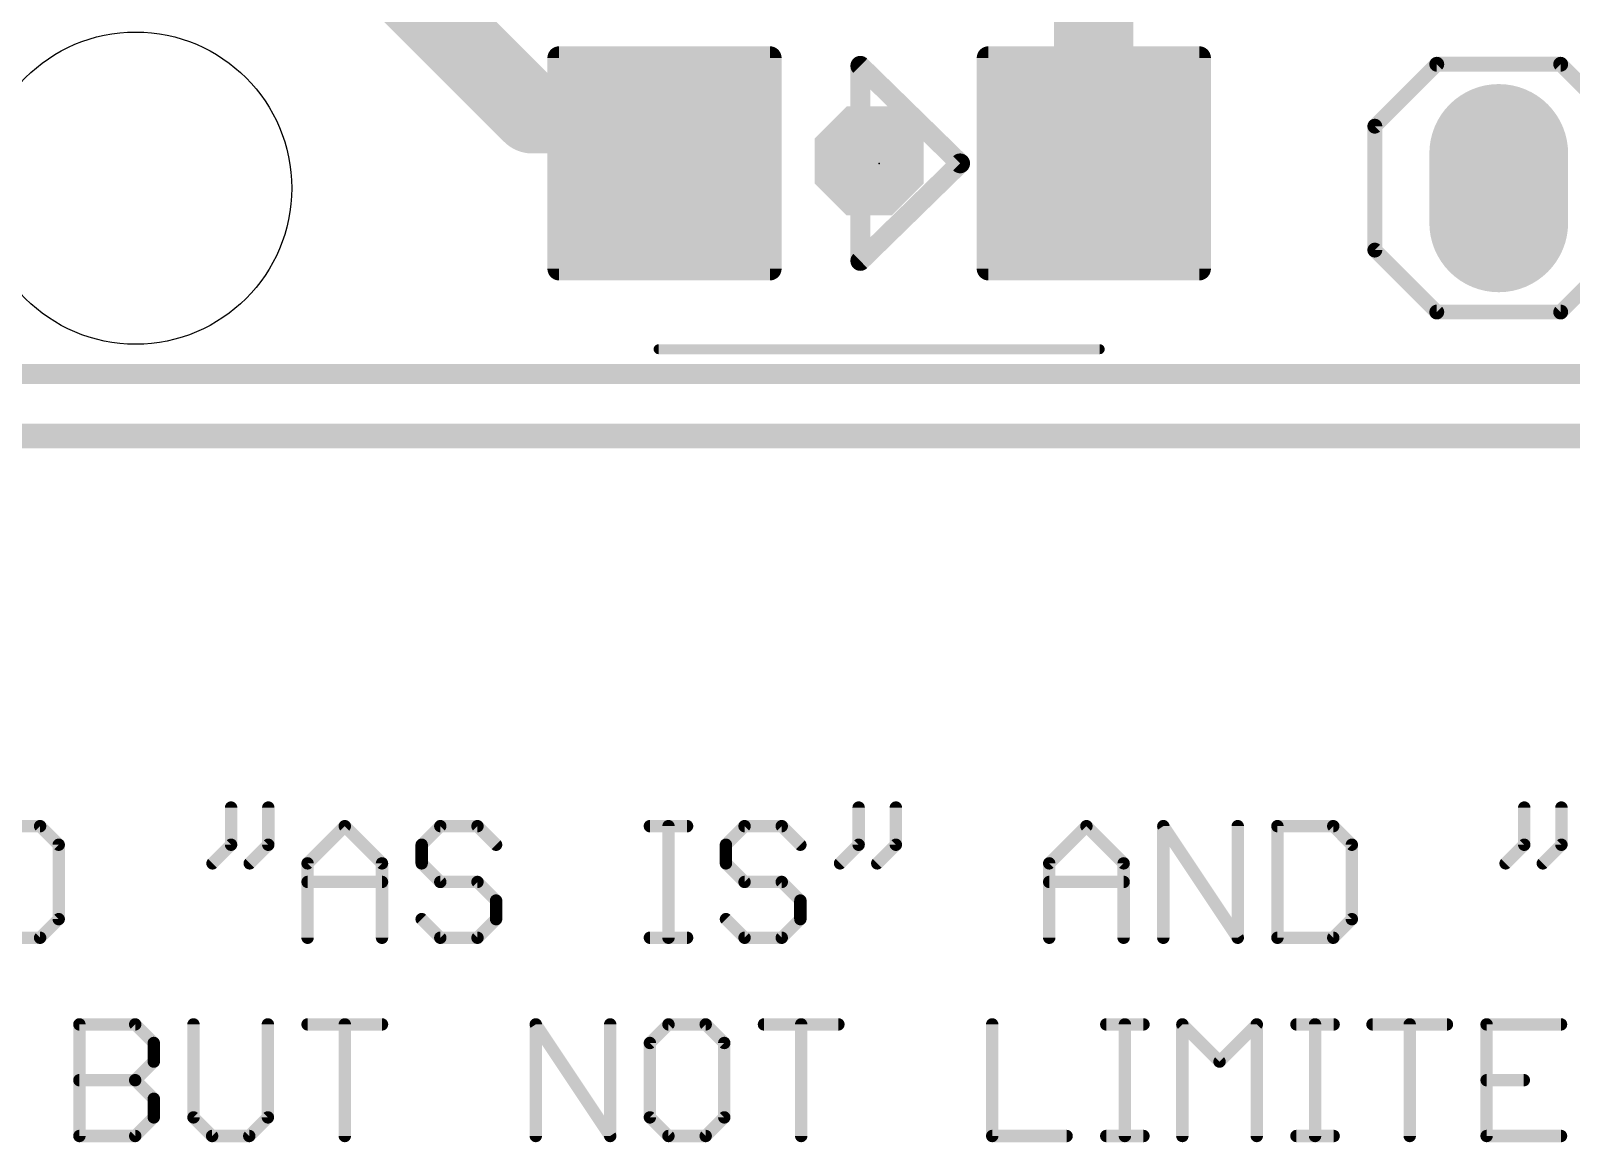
# Model space of a CAD drawing. Extents: x -20 to 130, y -23 to 56.
# Drawn here: x 12.9 to 28.68, y -7.24 to 4.15 of the extents above; entities that cross this region are included whole.
import ezdxf

# ---------------------------------------------------------------- set-up
doc = ezdxf.new("R2010")
doc.units = 0
for name, color, linetype in [('1', 22, 'CONTINUOUS'), ('16', 175, 'CONTINUOUS'), ('17', 82, 'CONTINUOUS'), ('18', 2, 'CONTINUOUS'), ('20', 7, 'CONTINUOUS'), ('21', 253, 'CONTINUOUS'), ('23', 7, 'CONTINUOUS')]:
    doc.layers.add(name, color=color, linetype=linetype)

# ---------------------------------------------------------------- blocks, each defined once
blk = doc.blocks.new('RECT384000X384000R10')
at = {"const_width": 0.12}
blk.add_lwpolyline([(1.14, -1.08), (1.14, 1.08, 0.4142), (1.08, 1.14), (-1.08, 1.14, 0.4142), (-1.14, 1.08), (-1.14, -1.08, 0.4142), (-1.08, -1.14), (1.08, -1.14, 0.4142)], format="xyb", close=True, dxfattribs=at)
blk.add_solid([(-1.1054, -1.1054), (1.1054, -1.1054), (-1.1054, 1.1054), (1.1054, 1.1054)])
blk = doc.blocks.new('LONGP50')
at = {"const_width": 1}
blk.add_lwpolyline([(-0.25, 0), (0.25, 0)], dxfattribs=at)
at = {"const_width": 0.5}
for points in [[(-0.25, 0.25, 1), (-0.25, -0.25)], [(0.25, -0.25, 1), (0.25, 0.25)]]:
    blk.add_lwpolyline(points, format="xyb", dxfattribs=at)
blk = doc.blocks.new('OCTAGONV')
at = {"const_width": 0.5}
blk.add_lwpolyline([(-0.25, -0.1036), (-0.25, 0.1036), (-0.1036, 0.25), (0.1036, 0.25), (0.25, 0.1036), (0.25, -0.1036), (0.1036, -0.25), (-0.1036, -0.25), (-0.25, -0.1036), (-0.25, 0.1036)], dxfattribs=at)

msp = doc.modelspace()

# ---------------------------------------------------------------- linework, layer by layer
at = {"layer": '1'}
for points, const_width in [([(23.79, 9.807), (23.79, 2.794)], 0.8128), ([(13.716, 7.62), (18.034, 3.302)], 0.8128), ([(18.034, 3.302), (18.882, 3.302)], 0.8128), ([(18.882, 3.302), (19.39, 2.794)], 0.8128), ([(67.945, 0.635), (0.635, 0.635)], 0.2032), ([(14.9482, -3.8089), (14.9482, -4.1902)], 0.127), ([(15.3295, -3.8089), (15.3295, -4.1902)], 0.127), ([(21.3798, -3.8089), (21.3798, -4.1902)], 0.127), ([(21.7612, -3.8089), (21.7612, -4.1902)], 0.127), ([(28.2013, -3.8089), (28.2013, -4.1902)], 0.127), ([(28.5827, -3.8089), (28.5827, -4.1902)], 0.127), ([(12.9907, -3.9995), (12.4187, -3.9995)], 0.127), ([(13.1814, -4.1902), (12.9907, -3.9995)], 0.127), ([(15.732, -4.3809), (16.1133, -3.9995)], 0.127), ([(16.1133, -3.9995), (16.4947, -4.3809)], 0.127), ([(17.0921, -3.9995), (16.9014, -4.1902)], 0.127), ([(17.4734, -3.9995), (17.0921, -3.9995)], 0.127), ([(17.664, -4.1902), (17.4734, -3.9995)], 0.127), ([(19.2402, -3.9995), (19.6215, -3.9995)], 0.127), ([(19.4309, -5.1435), (19.4309, -3.9995)], 0.127), ([(20.2105, -3.9995), (20.0198, -4.1902)], 0.127), ([(20.5918, -3.9995), (20.2105, -3.9995)], 0.127), ([(20.7824, -4.1902), (20.5918, -3.9995)], 0.127), ([(23.3331, -4.3809), (23.7144, -3.9995)], 0.127), ([(23.7144, -3.9995), (24.0957, -4.3809)], 0.127), ([(24.5025, -5.1435), (24.5025, -3.9995)], 0.127), ([(24.5025, -3.9995), (25.2651, -5.1435)], 0.127), ([(25.2651, -5.1435), (25.2651, -3.9995)], 0.127), ([(25.6719, -3.9995), (25.6719, -5.1435)], 0.127), ([(26.2439, -3.9995), (25.6719, -3.9995)], 0.127), ([(26.4345, -4.1902), (26.2439, -3.9995)], 0.127), ([(13.1814, -4.9528), (13.1814, -4.1902)], 0.127), ([(14.9482, -4.1902), (14.7575, -4.3809)], 0.127), ([(15.3295, -4.1902), (15.1388, -4.3809)], 0.127), ([(16.9014, -4.1902), (16.9014, -4.3809)], 0.127), ([(20.0198, -4.1902), (20.0198, -4.3809)], 0.127), ([(21.3798, -4.1902), (21.1892, -4.3809)], 0.127), ([(21.7612, -4.1902), (21.5705, -4.3809)], 0.127), ([(26.4345, -4.9528), (26.4345, -4.1902)], 0.127), ([(28.2013, -4.1902), (28.0107, -4.3809)], 0.127), ([(28.5827, -4.1902), (28.392, -4.3809)], 0.127), ([(15.732, -5.1435), (15.732, -4.3809)], 0.127), ([(16.4947, -4.3809), (16.4947, -5.1435)], 0.127), ([(16.9014, -4.3809), (17.0921, -4.5715)], 0.127), ([(20.0198, -4.3809), (20.2105, -4.5715)], 0.127), ([(23.3331, -5.1435), (23.3331, -4.3809)], 0.127), ([(24.0957, -4.3809), (24.0957, -5.1435)], 0.127), ([(15.732, -4.5715), (16.4947, -4.5715)], 0.127), ([(17.0921, -4.5715), (17.4734, -4.5715)], 0.127), ([(17.4734, -4.5715), (17.664, -4.7622)], 0.127), ([(20.2105, -4.5715), (20.5918, -4.5715)], 0.127), ([(20.5918, -4.5715), (20.7824, -4.7622)], 0.127), ([(23.3331, -4.5715), (24.0957, -4.5715)], 0.127), ([(17.664, -4.7622), (17.664, -4.9528)], 0.127), ([(20.7824, -4.7622), (20.7824, -4.9528)], 0.127), ([(12.9907, -5.1435), (13.1814, -4.9528)], 0.127), ([(17.0921, -5.1435), (16.9014, -4.9528)], 0.127), ([(17.664, -4.9528), (17.4734, -5.1435)], 0.127), ([(20.2105, -5.1435), (20.0198, -4.9528)], 0.127), ([(20.7824, -4.9528), (20.5918, -5.1435)], 0.127), ([(26.2439, -5.1435), (26.4345, -4.9528)], 0.127), ([(12.4187, -5.1435), (12.9907, -5.1435)], 0.127), ([(17.4734, -5.1435), (17.0921, -5.1435)], 0.127), ([(19.2402, -5.1435), (19.6215, -5.1435)], 0.127), ([(20.5918, -5.1435), (20.2105, -5.1435)], 0.127), ([(25.6719, -5.1435), (26.2439, -5.1435)], 0.127), ([(13.3932, -7.1755), (13.3932, -6.0315)], 0.127), ([(13.3932, -6.0315), (13.9652, -6.0315)], 0.127), ([(13.9652, -6.0315), (14.1559, -6.2222)], 0.127), ([(14.5626, -6.0315), (14.5626, -6.9848)], 0.127), ([(15.3253, -6.9848), (15.3253, -6.0315)], 0.127), ([(15.732, -6.0315), (16.4947, -6.0315)], 0.127), ([(16.1133, -7.1755), (16.1133, -6.0315)], 0.127), ([(18.0708, -7.1755), (18.0708, -6.0315)], 0.127), ([(18.0708, -6.0315), (18.8334, -7.1755)], 0.127), ([(18.8334, -7.1755), (18.8334, -6.0315)], 0.127), ([(19.4309, -6.0315), (19.2402, -6.2222)], 0.127), ([(19.8122, -6.0315), (19.4309, -6.0315)], 0.127), ([(20.0028, -6.2222), (19.8122, -6.0315)], 0.127), ([(20.4096, -6.0315), (21.1722, -6.0315)], 0.127), ([(20.7909, -7.1755), (20.7909, -6.0315)], 0.127), ([(22.7484, -6.0315), (22.7484, -7.1755)], 0.127), ([(23.9178, -6.0315), (24.2991, -6.0315)], 0.127), ([(24.1084, -7.1755), (24.1084, -6.0315)], 0.127), ([(24.6974, -7.1755), (24.6974, -6.0315)], 0.127), ([(24.6974, -6.0315), (25.0787, -6.4129)], 0.127), ([(25.0787, -6.4129), (25.46, -6.0315)], 0.127), ([(25.46, -6.0315), (25.46, -7.1755)], 0.127), ([(25.8668, -6.0315), (26.2481, -6.0315)], 0.127), ([(26.0574, -7.1755), (26.0574, -6.0315)], 0.127), ([(26.6464, -6.0315), (27.409, -6.0315)], 0.127), ([(27.0277, -7.1755), (27.0277, -6.0315)], 0.127), ([(28.5784, -6.0315), (27.8158, -6.0315)], 0.127), ([(27.8158, -6.0315), (27.8158, -7.1755)], 0.127), ([(14.1559, -6.2222), (14.1559, -6.4129)], 0.127), ([(19.2402, -6.2222), (19.2402, -6.9848)], 0.127), ([(20.0028, -6.9848), (20.0028, -6.2222)], 0.127), ([(14.1559, -6.4129), (13.9652, -6.6035)], 0.127), ([(13.3932, -6.6035), (13.9652, -6.6035)], 0.127), ([(13.9652, -6.6035), (14.1559, -6.7942)], 0.127), ([(27.8158, -6.6035), (28.1971, -6.6035)], 0.127), ([(14.1559, -6.7942), (14.1559, -6.9848)], 0.127), ([(14.1559, -6.9848), (13.9652, -7.1755)], 0.127), ([(14.5626, -6.9848), (14.7533, -7.1755)], 0.127), ([(15.1346, -7.1755), (15.3253, -6.9848)], 0.127), ([(19.2402, -6.9848), (19.4309, -7.1755)], 0.127), ([(19.8122, -7.1755), (20.0028, -6.9848)], 0.127), ([(13.9652, -7.1755), (13.3932, -7.1755)], 0.127), ([(14.7533, -7.1755), (15.1346, -7.1755)], 0.127), ([(19.4309, -7.1755), (19.8122, -7.1755)], 0.127), ([(22.7484, -7.1755), (23.511, -7.1755)], 0.127), ([(23.9178, -7.1755), (24.2991, -7.1755)], 0.127), ([(25.8668, -7.1755), (26.2481, -7.1755)], 0.127), ([(27.8158, -7.1755), (28.5784, -7.1755)], 0.127)]:
    msp.add_lwpolyline(points, dxfattribs=dict(at, const_width=const_width))
for points, const_width in [([(18.034, 3.5052, 1), (18.034, 3.0988)], 0.4064), ([(17.8903, 3.1583, 1), (18.1777, 3.4457)], 0.4064), ([(19.0257, 3.4457, 1), (18.7383, 3.1583)], 0.4064), ([(18.882, 3.0988, 1), (18.882, 3.5052)], 0.4064), ([(19.2463, 2.6503, 1), (19.5337, 2.9377)], 0.4064), ([(23.5868, 2.794, 1), (23.9932, 2.794)], 0.4064), ([(14.9799, -3.8089, 1), (14.9164, -3.8089)], 0.0635), ([(15.3612, -3.8089, 1), (15.2977, -3.8089)], 0.0635), ([(21.4116, -3.8089, 1), (21.3481, -3.8089)], 0.0635), ([(21.7929, -3.8089, 1), (21.7294, -3.8089)], 0.0635), ([(28.2331, -3.8089, 1), (28.1696, -3.8089)], 0.0635), ([(28.6144, -3.8089, 1), (28.5509, -3.8089)], 0.0635), ([(13.0131, -3.9771, 1), (12.9682, -4.022)], 0.0635), ([(12.9907, -4.0313, 1), (12.9907, -3.9678)], 0.0635), ([(16.1358, -3.9771, 1), (16.0909, -4.022)], 0.0635), ([(16.1358, -4.022, 1), (16.0909, -3.9771)], 0.0635), ([(17.0921, -3.9678, 1), (17.0921, -4.0313)], 0.0635), ([(17.1145, -4.022, 1), (17.0696, -3.9771)], 0.0635), ([(17.4958, -3.9771, 1), (17.4509, -4.022)], 0.0635), ([(17.4734, -4.0313, 1), (17.4734, -3.9678)], 0.0635), ([(19.2402, -3.9678, 1), (19.2402, -4.0313)], 0.0635), ([(19.4626, -3.9995, 1), (19.3991, -3.9995)], 0.0635), ([(19.6215, -4.0313, 1), (19.6215, -3.9678)], 0.0635), ([(20.2105, -3.9678, 1), (20.2105, -4.0313)], 0.0635), ([(20.2329, -4.022, 1), (20.188, -3.9771)], 0.0635), ([(20.6142, -3.9771, 1), (20.5693, -4.022)], 0.0635), ([(20.5918, -4.0313, 1), (20.5918, -3.9678)], 0.0635), ([(23.7369, -3.9771, 1), (23.692, -4.022)], 0.0635), ([(23.7369, -4.022, 1), (23.692, -3.9771)], 0.0635), ([(24.5342, -3.9995, 1), (24.4707, -3.9995)], 0.0635), ([(24.5289, -3.9819, 1), (24.4761, -4.0171)], 0.0635), ([(25.2969, -3.9995, 1), (25.2334, -3.9995)], 0.0635), ([(25.7036, -3.9995, 1), (25.6401, -3.9995)], 0.0635), ([(25.6719, -3.9678, 1), (25.6719, -4.0313)], 0.0635), ([(26.2663, -3.9771, 1), (26.2214, -4.022)], 0.0635), ([(26.2439, -4.0313, 1), (26.2439, -3.9678)], 0.0635), ([(13.2131, -4.1902, 1), (13.1496, -4.1902)], 0.0635), ([(13.1589, -4.2126, 1), (13.2038, -4.1677)], 0.0635), ([(14.9164, -4.1902, 1), (14.9799, -4.1902)], 0.0635), ([(14.9706, -4.2126, 1), (14.9257, -4.1677)], 0.0635), ([(15.2977, -4.1902, 1), (15.3612, -4.1902)], 0.0635), ([(15.3519, -4.2126, 1), (15.307, -4.1677)], 0.0635), ([(16.9331, -4.1902, 1), (16.8696, -4.1902)], 0.0635), ([(16.8789, -4.1677, 1), (16.9238, -4.2126)], 0.0635), ([(17.6416, -4.2126, 1), (17.6865, -4.1677)], 0.0635), ([(20.0515, -4.1902, 1), (19.988, -4.1902)], 0.0635), ([(19.9973, -4.1677, 1), (20.0422, -4.2126)], 0.0635), ([(20.76, -4.2126, 1), (20.8049, -4.1677)], 0.0635), ([(21.3481, -4.1902, 1), (21.4116, -4.1902)], 0.0635), ([(21.4023, -4.2126, 1), (21.3574, -4.1677)], 0.0635), ([(21.7294, -4.1902, 1), (21.7929, -4.1902)], 0.0635), ([(21.7836, -4.2126, 1), (21.7387, -4.1677)], 0.0635), ([(26.4663, -4.1902, 1), (26.4028, -4.1902)], 0.0635), ([(26.4121, -4.2126, 1), (26.457, -4.1677)], 0.0635), ([(28.1696, -4.1902, 1), (28.2331, -4.1902)], 0.0635), ([(28.2238, -4.2126, 1), (28.1789, -4.1677)], 0.0635), ([(28.5509, -4.1902, 1), (28.6144, -4.1902)], 0.0635), ([(28.6051, -4.2126, 1), (28.5602, -4.1677)], 0.0635), ([(14.7351, -4.3584, 1), (14.78, -4.4033)], 0.0635), ([(15.1164, -4.3584, 1), (15.1613, -4.4033)], 0.0635), ([(15.7095, -4.3584, 1), (15.7545, -4.4033)], 0.0635), ([(15.7638, -4.3809, 1), (15.7003, -4.3809)], 0.0635), ([(16.5264, -4.3809, 1), (16.4629, -4.3809)], 0.0635), ([(16.4722, -4.4033, 1), (16.5171, -4.3584)], 0.0635), ([(16.8696, -4.3809, 1), (16.9331, -4.3809)], 0.0635), ([(16.9238, -4.3584, 1), (16.8789, -4.4033)], 0.0635), ([(20.0422, -4.3584, 1), (19.9973, -4.4033)], 0.0635), ([(19.988, -4.3809, 1), (20.0515, -4.3809)], 0.0635), ([(21.1667, -4.3584, 1), (21.2116, -4.4033)], 0.0635), ([(21.5481, -4.3584, 1), (21.593, -4.4033)], 0.0635), ([(23.3648, -4.3809, 1), (23.3013, -4.3809)], 0.0635), ([(23.3106, -4.3584, 1), (23.3555, -4.4033)], 0.0635), ([(24.1275, -4.3809, 1), (24.064, -4.3809)], 0.0635), ([(24.0733, -4.4033, 1), (24.1182, -4.3584)], 0.0635), ([(27.9882, -4.3584, 1), (28.0331, -4.4033)], 0.0635), ([(28.3695, -4.3584, 1), (28.4144, -4.4033)], 0.0635), ([(15.732, -4.5398, 1), (15.732, -4.6033)], 0.0635), ([(16.4947, -4.6033, 1), (16.4947, -4.5398)], 0.0635), ([(17.0921, -4.5398, 1), (17.0921, -4.6033)], 0.0635), ([(17.0696, -4.594, 1), (17.1145, -4.5491)], 0.0635), ([(17.4958, -4.5491, 1), (17.4509, -4.594)], 0.0635), ([(17.4734, -4.6033, 1), (17.4734, -4.5398)], 0.0635), ([(20.2105, -4.5398, 1), (20.2105, -4.6033)], 0.0635), ([(20.188, -4.594, 1), (20.2329, -4.5491)], 0.0635), ([(20.6142, -4.5491, 1), (20.5693, -4.594)], 0.0635), ([(20.5918, -4.6033, 1), (20.5918, -4.5398)], 0.0635), ([(23.3331, -4.5398, 1), (23.3331, -4.6033)], 0.0635), ([(24.0957, -4.6033, 1), (24.0957, -4.5398)], 0.0635), ([(17.6958, -4.7622, 1), (17.6323, -4.7622)], 0.0635), ([(17.6416, -4.7846, 1), (17.6865, -4.7397)], 0.0635), ([(20.8142, -4.7622, 1), (20.7507, -4.7622)], 0.0635), ([(20.76, -4.7846, 1), (20.8049, -4.7397)], 0.0635), ([(13.2038, -4.9753, 1), (13.1589, -4.9304)], 0.0635), ([(16.9238, -4.9304, 1), (16.8789, -4.9753)], 0.0635), ([(17.6865, -4.9753, 1), (17.6416, -4.9304)], 0.0635), ([(20.0422, -4.9304, 1), (19.9973, -4.9753)], 0.0635), ([(20.8049, -4.9753, 1), (20.76, -4.9304)], 0.0635), ([(26.457, -4.9753, 1), (26.4121, -4.9304)], 0.0635), ([(13.1496, -4.9528, 1), (13.2131, -4.9528)], 0.0635), ([(17.6323, -4.9528, 1), (17.6958, -4.9528)], 0.0635), ([(20.7507, -4.9528, 1), (20.8142, -4.9528)], 0.0635), ([(26.4028, -4.9528, 1), (26.4663, -4.9528)], 0.0635), ([(12.9682, -5.121, 1), (13.0131, -5.166)], 0.0635), ([(12.9907, -5.1753, 1), (12.9907, -5.1118)], 0.0635), ([(15.7003, -5.1435, 1), (15.7638, -5.1435)], 0.0635), ([(16.4629, -5.1435, 1), (16.5264, -5.1435)], 0.0635), ([(17.0921, -5.1118, 1), (17.0921, -5.1753)], 0.0635), ([(17.0696, -5.166, 1), (17.1145, -5.121)], 0.0635), ([(17.4509, -5.121, 1), (17.4958, -5.166)], 0.0635), ([(17.4734, -5.1753, 1), (17.4734, -5.1118)], 0.0635), ([(19.2402, -5.1118, 1), (19.2402, -5.1753)], 0.0635), ([(19.3991, -5.1435, 1), (19.4626, -5.1435)], 0.0635), ([(19.6215, -5.1753, 1), (19.6215, -5.1118)], 0.0635), ([(20.2105, -5.1118, 1), (20.2105, -5.1753)], 0.0635), ([(20.188, -5.166, 1), (20.2329, -5.121)], 0.0635), ([(20.5693, -5.121, 1), (20.6142, -5.166)], 0.0635), ([(20.5918, -5.1753, 1), (20.5918, -5.1118)], 0.0635), ([(23.3013, -5.1435, 1), (23.3648, -5.1435)], 0.0635), ([(24.064, -5.1435, 1), (24.1275, -5.1435)], 0.0635), ([(24.4707, -5.1435, 1), (24.5342, -5.1435)], 0.0635), ([(25.2334, -5.1435, 1), (25.2969, -5.1435)], 0.0635), ([(25.2387, -5.1611, 1), (25.2915, -5.1259)], 0.0635), ([(25.6401, -5.1435, 1), (25.7036, -5.1435)], 0.0635), ([(25.6719, -5.1118, 1), (25.6719, -5.1753)], 0.0635), ([(26.2214, -5.121, 1), (26.2663, -5.166)], 0.0635), ([(26.2439, -5.1753, 1), (26.2439, -5.1118)], 0.0635), ([(13.425, -6.0315, 1), (13.3615, -6.0315)], 0.0635), ([(13.3932, -5.9998, 1), (13.3932, -6.0633)], 0.0635), ([(13.9876, -6.0091, 1), (13.9427, -6.054)], 0.0635), ([(13.9652, -6.0633, 1), (13.9652, -5.9998)], 0.0635), ([(14.5944, -6.0315, 1), (14.5309, -6.0315)], 0.0635), ([(15.357, -6.0315, 1), (15.2935, -6.0315)], 0.0635), ([(15.732, -5.9998, 1), (15.732, -6.0633)], 0.0635), ([(16.1451, -6.0315, 1), (16.0816, -6.0315)], 0.0635), ([(16.4947, -6.0633, 1), (16.4947, -5.9998)], 0.0635), ([(18.1025, -6.0315, 1), (18.039, -6.0315)], 0.0635), ([(18.0972, -6.0139, 1), (18.0444, -6.0491)], 0.0635), ([(18.8652, -6.0315, 1), (18.8017, -6.0315)], 0.0635), ([(19.4309, -5.9998, 1), (19.4309, -6.0633)], 0.0635), ([(19.4533, -6.054, 1), (19.4084, -6.0091)], 0.0635), ([(19.8346, -6.0091, 1), (19.7897, -6.054)], 0.0635), ([(19.8122, -6.0633, 1), (19.8122, -5.9998)], 0.0635), ([(20.4096, -5.9998, 1), (20.4096, -6.0633)], 0.0635), ([(20.8227, -6.0315, 1), (20.7592, -6.0315)], 0.0635), ([(21.1722, -6.0633, 1), (21.1722, -5.9998)], 0.0635), ([(22.7801, -6.0315, 1), (22.7166, -6.0315)], 0.0635), ([(23.9178, -5.9998, 1), (23.9178, -6.0633)], 0.0635), ([(24.1402, -6.0315, 1), (24.0767, -6.0315)], 0.0635), ([(24.2991, -6.0633, 1), (24.2991, -5.9998)], 0.0635), ([(24.7291, -6.0315, 1), (24.6656, -6.0315)], 0.0635), ([(24.7198, -6.0091, 1), (24.6749, -6.054)], 0.0635), ([(25.4918, -6.0315, 1), (25.4283, -6.0315)], 0.0635), ([(25.4825, -6.054, 1), (25.4376, -6.0091)], 0.0635), ([(25.8668, -5.9998, 1), (25.8668, -6.0633)], 0.0635), ([(26.0892, -6.0315, 1), (26.0257, -6.0315)], 0.0635), ([(26.2481, -6.0633, 1), (26.2481, -5.9998)], 0.0635), ([(26.6464, -5.9998, 1), (26.6464, -6.0633)], 0.0635), ([(27.0594, -6.0315, 1), (26.9959, -6.0315)], 0.0635), ([(27.409, -6.0633, 1), (27.409, -5.9998)], 0.0635), ([(27.8158, -5.9998, 1), (27.8158, -6.0633)], 0.0635), ([(27.8475, -6.0315, 1), (27.784, -6.0315)], 0.0635), ([(28.5784, -6.0633, 1), (28.5784, -5.9998)], 0.0635), ([(14.1876, -6.2222, 1), (14.1241, -6.2222)], 0.0635), ([(14.1334, -6.2446, 1), (14.1783, -6.1997)], 0.0635), ([(19.2719, -6.2222, 1), (19.2084, -6.2222)], 0.0635), ([(19.2177, -6.1997, 1), (19.2626, -6.2446)], 0.0635), ([(20.0346, -6.2222, 1), (19.9711, -6.2222)], 0.0635), ([(19.9804, -6.2446, 1), (20.0253, -6.1997)], 0.0635), ([(14.1241, -6.4129, 1), (14.1876, -6.4129)], 0.0635), ([(14.1783, -6.4353, 1), (14.1334, -6.3904)], 0.0635), ([(25.0562, -6.3904, 1), (25.1012, -6.4353)], 0.0635), ([(25.0562, -6.4353, 1), (25.1012, -6.3904)], 0.0635), ([(13.3932, -6.5718, 1), (13.3932, -6.6353)], 0.0635), ([(13.9876, -6.5811, 1), (13.9427, -6.626)], 0.0635), ([(13.9427, -6.5811, 1), (13.9876, -6.626)], 0.0635), ([(13.9652, -6.6353, 1), (13.9652, -6.5718)], 0.0635), ([(27.8158, -6.5718, 1), (27.8158, -6.6353)], 0.0635), ([(28.1971, -6.6353, 1), (28.1971, -6.5718)], 0.0635), ([(14.1876, -6.7942, 1), (14.1241, -6.7942)], 0.0635), ([(14.1334, -6.8166, 1), (14.1783, -6.7717)], 0.0635), ([(14.1783, -7.0073, 1), (14.1334, -6.9624)], 0.0635), ([(14.5851, -6.9624, 1), (14.5402, -7.0073)], 0.0635), ([(15.3477, -7.0073, 1), (15.3028, -6.9624)], 0.0635), ([(19.2626, -6.9624, 1), (19.2177, -7.0073)], 0.0635), ([(20.0253, -7.0073, 1), (19.9804, -6.9624)], 0.0635), ([(14.1241, -6.9848, 1), (14.1876, -6.9848)], 0.0635), ([(14.5309, -6.9848, 1), (14.5944, -6.9848)], 0.0635), ([(15.2935, -6.9848, 1), (15.357, -6.9848)], 0.0635), ([(19.2084, -6.9848, 1), (19.2719, -6.9848)], 0.0635), ([(19.9711, -6.9848, 1), (20.0346, -6.9848)], 0.0635), ([(13.3932, -7.1438, 1), (13.3932, -7.2073)], 0.0635), ([(13.3615, -7.1755, 1), (13.425, -7.1755)], 0.0635), ([(13.9427, -7.153, 1), (13.9876, -7.198)], 0.0635), ([(13.9652, -7.2073, 1), (13.9652, -7.1438)], 0.0635), ([(14.7533, -7.1438, 1), (14.7533, -7.2073)], 0.0635), ([(14.7308, -7.198, 1), (14.7757, -7.153)], 0.0635), ([(15.1121, -7.153, 1), (15.157, -7.198)], 0.0635), ([(15.1346, -7.2073, 1), (15.1346, -7.1438)], 0.0635), ([(16.0816, -7.1755, 1), (16.1451, -7.1755)], 0.0635), ([(18.039, -7.1755, 1), (18.1025, -7.1755)], 0.0635), ([(18.8017, -7.1755, 1), (18.8652, -7.1755)], 0.0635), ([(18.807, -7.1931, 1), (18.8599, -7.1579)], 0.0635), ([(19.4309, -7.1438, 1), (19.4309, -7.2073)], 0.0635), ([(19.4084, -7.198, 1), (19.4533, -7.153)], 0.0635), ([(19.7897, -7.153, 1), (19.8346, -7.198)], 0.0635), ([(19.8122, -7.2073, 1), (19.8122, -7.1438)], 0.0635), ([(20.7592, -7.1755, 1), (20.8227, -7.1755)], 0.0635), ([(22.7484, -7.1438, 1), (22.7484, -7.2073)], 0.0635), ([(22.7166, -7.1755, 1), (22.7801, -7.1755)], 0.0635), ([(23.511, -7.2073, 1), (23.511, -7.1438)], 0.0635), ([(23.9178, -7.1438, 1), (23.9178, -7.2073)], 0.0635), ([(24.0767, -7.1755, 1), (24.1402, -7.1755)], 0.0635), ([(24.2991, -7.2073, 1), (24.2991, -7.1438)], 0.0635), ([(24.6656, -7.1755, 1), (24.7291, -7.1755)], 0.0635), ([(25.4283, -7.1755, 1), (25.4918, -7.1755)], 0.0635), ([(25.8668, -7.1438, 1), (25.8668, -7.2073)], 0.0635), ([(26.0257, -7.1755, 1), (26.0892, -7.1755)], 0.0635), ([(26.2481, -7.2073, 1), (26.2481, -7.1438)], 0.0635), ([(26.9959, -7.1755, 1), (27.0594, -7.1755)], 0.0635), ([(27.8158, -7.1438, 1), (27.8158, -7.2073)], 0.0635), ([(27.784, -7.1755, 1), (27.8475, -7.1755)], 0.0635), ([(28.5784, -7.2073, 1), (28.5784, -7.1438)], 0.0635)]:
    msp.add_lwpolyline(points, format="xyb", dxfattribs=dict(at, const_width=const_width))
at = {"layer": '16', "const_width": 0.2032}
msp.add_lwpolyline([(67.945, 0.635), (0.889, 0.635)], dxfattribs=at)
at = {"layer": '20', "const_width": 0.254}
msp.add_lwpolyline([(65.04, 0), (1, 0)], dxfattribs=at)
at = {"layer": '20'}
msp.add_circle((13.97, 2.54), 1.6, dxfattribs=at)
at = {"layer": '21'}
for points, const_width in [([(22.42, 2.794), (21.397, 3.794)], 0.2032), ([(21.397, 3.794), (21.397, 1.794)], 0.2032), ([(27.305, 3.81), (26.67, 3.175)], 0.1524), ([(27.305, 3.81), (28.575, 3.81)], 0.1524), ([(28.575, 3.81), (29.21, 3.175)], 0.1524), ([(26.67, 3.175), (26.67, 1.905)], 0.1524), ([(21.397, 1.794), (22.42, 2.794)], 0.2032), ([(26.67, 1.905), (27.305, 1.27)], 0.1524), ([(29.21, 1.905), (28.575, 1.27)], 0.1524), ([(28.575, 1.27), (27.305, 1.27)], 0.1524), ([(23.8506, 0.889), (19.3294, 0.889)], 0.1016)]:
    msp.add_lwpolyline(points, dxfattribs=dict(at, const_width=const_width))
for points, const_width in [([(21.4325, 3.8303, 1), (21.3615, 3.7577)], 0.1016), ([(21.4478, 3.794, 1), (21.3462, 3.794)], 0.1016), ([(27.305, 3.8481, 1), (27.305, 3.7719)], 0.0762), ([(27.3319, 3.7831, 1), (27.2781, 3.8369)], 0.0762), ([(28.6019, 3.8369, 1), (28.5481, 3.7831)], 0.0762), ([(28.575, 3.7719, 1), (28.575, 3.8481)], 0.0762), ([(26.7081, 3.175, 1), (26.6319, 3.175)], 0.0762), ([(26.6431, 3.2019, 1), (26.6969, 3.1481)], 0.0762), ([(22.4555, 2.7577, 1), (22.3845, 2.8303)], 0.1016), ([(22.3845, 2.7577, 1), (22.4555, 2.8303)], 0.1016), ([(26.6319, 1.905, 1), (26.7081, 1.905)], 0.0762), ([(26.6969, 1.9319, 1), (26.6431, 1.8781)], 0.0762), ([(21.3615, 1.8303, 1), (21.4325, 1.7577)], 0.1016), ([(21.3462, 1.794, 1), (21.4478, 1.794)], 0.1016), ([(27.305, 1.3081, 1), (27.305, 1.2319)], 0.0762), ([(27.2781, 1.2431, 1), (27.3319, 1.2969)], 0.0762), ([(28.5481, 1.2969, 1), (28.6019, 1.2431)], 0.0762), ([(28.575, 1.2319, 1), (28.575, 1.3081)], 0.0762), ([(19.3294, 0.9144, 1), (19.3294, 0.8636)], 0.0508), ([(23.8506, 0.8636, 1), (23.8506, 0.9144)], 0.0508)]:
    msp.add_lwpolyline(points, format="xyb", dxfattribs=dict(at, const_width=const_width))
at = {"layer": '23'}
msp.add_point((21.59, 2.794), dxfattribs=at)

# ---------------------------------------------------------------- block references
at = {"layer": '1', "rotation": 180}
for p in [(19.39, 2.794), (23.79, 2.794)]:
    msp.add_blockref('RECT384000X384000R10', p, dxfattribs=at)
at = {"layer": '17', "xscale": 1.4224, "yscale": 1.4224, "rotation": 90}
msp.add_blockref('LONGP50', (27.94, 2.54), dxfattribs=at)
msp.add_blockref('LONGP50', (27.94, 2.54), dxfattribs=at)
at = {"layer": '18', "xscale": 1.1176, "yscale": 1.1176}
msp.add_blockref('OCTAGONV', (21.4884, 2.8194), dxfattribs=at)
msp.add_blockref('OCTAGONV', (21.4884, 2.8194), dxfattribs=at)

doc.saveas('drawing.dxf')
